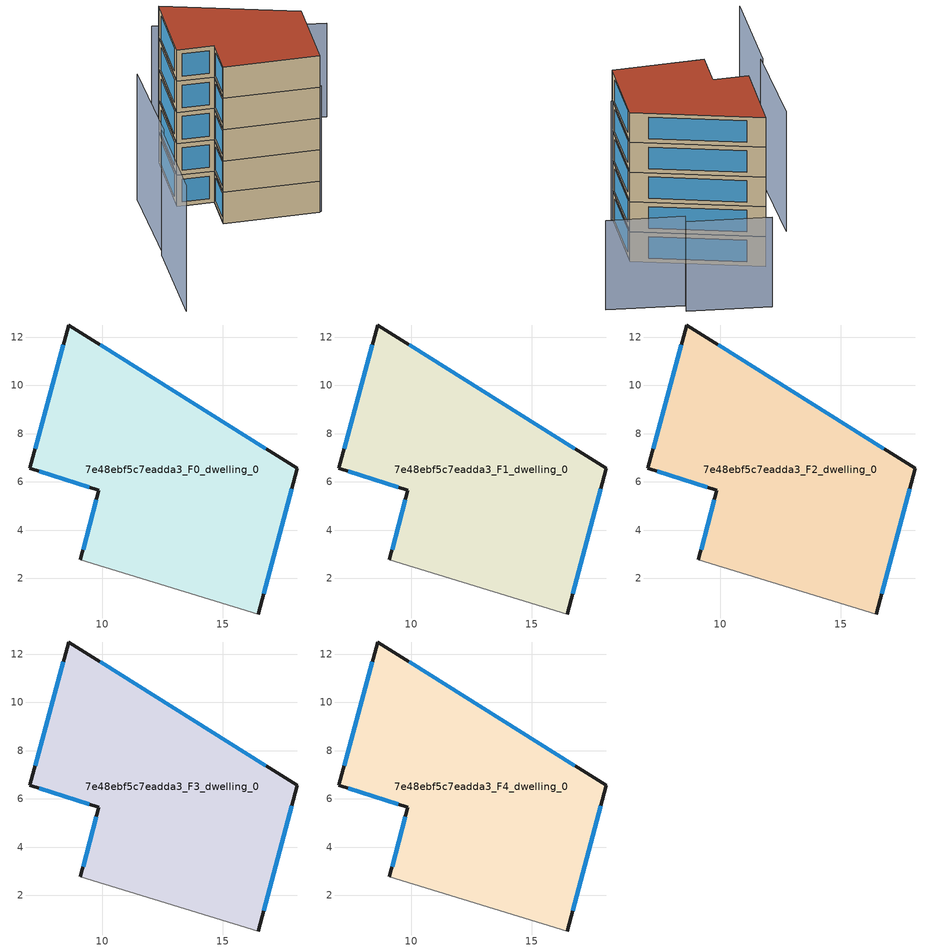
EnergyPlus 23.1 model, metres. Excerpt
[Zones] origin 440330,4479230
7e48ebf5c7eadda3_F0_dwelling_0
 floor ground (EU_floor_Construction): 18.09,6.55 16.47,0.52 9.1,2.78 9.86,5.66 6.99,6.55 8.61,12.5 z0
 wall outside (EU_wall_Construction): 16.47,0.52 18.09,6.55 8.61,12.5 6.99,6.55 9.86,5.66 9.1,2.78 z0:3
 wall adiabatic (EU_wall_Construction): 9.1,2.78 16.47,0.52 z0:3
 window (EU_Window_Construction): 16.77,7.38 9.92,11.68 / 16.7,1.36 17.87,5.72 / 9.75,5.26 9.2,3.17 / 7.39,6.43 9.46,5.78 / 8.38,11.68 7.22,7.38 z0.42:2.58
7e48ebf5c7eadda3_F1_dwelling_0
 floor to 7e48ebf5c7eadda3_F0_dwelling_0 (EU_floor_Construction): 18.09,6.55 16.47,0.52 9.1,2.78 9.86,5.66 6.99,6.55 8.61,12.5 z3
 wall outside (EU_wall_Construction): 16.47,0.52 18.09,6.55 8.61,12.5 6.99,6.55 9.86,5.66 9.1,2.78 z3:6
 wall adiabatic (EU_wall_Construction): 9.1,2.78 16.47,0.52 z3:6
 window (EU_Window_Construction): 16.77,7.38 9.92,11.68 / 16.7,1.36 17.87,5.72 / 9.75,5.26 9.2,3.17 / 7.39,6.43 9.46,5.78 / 8.38,11.68 7.22,7.38 z3.42:5.58
7e48ebf5c7eadda3_F2_dwelling_0
 floor to 7e48ebf5c7eadda3_F1_dwelling_0 (EU_floor_Construction): 18.09,6.55 16.47,0.52 9.1,2.78 9.86,5.66 6.99,6.55 8.61,12.5 z6
 wall outside (EU_wall_Construction): 16.47,0.52 18.09,6.55 8.61,12.5 6.99,6.55 9.86,5.66 9.1,2.78 z6:9
 wall adiabatic (EU_wall_Construction): 9.1,2.78 16.47,0.52 z6:9
 window (EU_Window_Construction): 16.77,7.38 9.92,11.68 / 16.7,1.36 17.87,5.72 / 9.75,5.26 9.2,3.17 / 7.39,6.43 9.46,5.78 / 8.38,11.68 7.22,7.38 z6.42:8.58
7e48ebf5c7eadda3_F3_dwelling_0
 floor to 7e48ebf5c7eadda3_F2_dwelling_0 (EU_floor_Construction): 18.09,6.55 16.47,0.52 9.1,2.78 9.86,5.66 6.99,6.55 8.61,12.5 z9
 wall outside (EU_wall_Construction): 16.47,0.52 18.09,6.55 8.61,12.5 6.99,6.55 9.86,5.66 9.1,2.78 z9:12
 wall adiabatic (EU_wall_Construction): 9.1,2.78 16.47,0.52 z9:12
 window (EU_Window_Construction): 16.77,7.38 9.92,11.68 / 16.7,1.36 17.87,5.72 / 9.75,5.26 9.2,3.17 / 7.39,6.43 9.46,5.78 / 8.38,11.68 7.22,7.38 z9.42:11.58
7e48ebf5c7eadda3_F4_dwelling_0
 floor to 7e48ebf5c7eadda3_F3_dwelling_0 (EU_floor_Construction): 18.09,6.55 16.47,0.52 9.1,2.78 9.86,5.66 6.99,6.55 8.61,12.5 z12
 wall outside (EU_wall_Construction): 16.47,0.52 18.09,6.55 8.61,12.5 6.99,6.55 9.86,5.66 9.1,2.78 z12:15
 wall adiabatic (EU_wall_Construction): 9.1,2.78 16.47,0.52 z12:15
 window (EU_Window_Construction): 16.77,7.38 9.92,11.68 / 16.7,1.36 17.87,5.72 / 9.75,5.26 9.2,3.17 / 7.39,6.43 9.46,5.78 / 8.38,11.68 7.22,7.38 z12.42:14.58
 roof outside (EU_roof_Construction): 16.47,0.52 18.09,6.55 8.61,12.5 6.99,6.55 9.86,5.66 9.1,2.78 z15
shading: 9.1,2.77 16.65,0.64 / 2.79,1.27 0.87,-6.3 / 4.72,8.85 2.94,1.23 z0:12; 23.13,11.7 17.11,14.3 / 17.4,14.98 10.86,17.81 z0:9
[Building]
EU S2 Campaign: North Axis=0; Terrain=City; Solar Distribution=FullExterior
[Site:Location]
Madrid: Latitude=40.5; Longitude=-3.5; Time Zone=1; Elevation=609
[SizingPeriod:WeatherFileDays]
AnnualSizingPeriod: Begin Month=1; Begin Day of Month=1; End Month=12; End Day of Month=31; Day of Week for Start Day=Monday; Use Weather File Daylight Saving Period=No; Use Weather File Rain and Snow Indicators=No
[MATERIAL]
EU_InternalMass_Material: Roughness=MediumRough; Thickness=0.1; Conductivity=1; Density=1800; Specific Heat=900; Thermal Absorptance=0.9; Solar Absorptance=0.7; Visible Absorptance=0.7
[MATERIAL:NOMASS] Roughness=MediumRough; Thermal Absorptance=0.9; Solar Absorptance=0.7; Visible Absorptance=0.7
Name | Thermal Resistance
EU_wall_NoMass | 1.60022
EU_roof_NoMass | 1.57597
EU_floor_NoMass | 0.470652
[WINDOWMATERIAL:SIMPLEGLAZINGSYSTEM]
EU_Window_SimpleGlazing: UFactor=3.28802; Solar Heat Gain Coefficient=0.85; Visible Transmittance=0.85
[CONSTRUCTION]
EU_wall_Construction: EU_wall_NoMass
EU_roof_Construction: EU_roof_NoMass
EU_floor_Construction: EU_floor_NoMass
EU_Window_Construction: EU_Window_SimpleGlazing
EU_InternalMass_Construction: EU_InternalMass_Material
[ZONE] Type=1; Multiplier=1; Ceiling Height=autocalculate; Volume=220.804; Floor Area=autocalculate; Part of Total Floor Area=Yes
7e48ebf5c7eadda3_F0_dwelling_0; 7e48ebf5c7eadda3_F1_dwelling_0; 7e48ebf5c7eadda3_F2_dwelling_0; 7e48ebf5c7eadda3_F3_dwelling_0; 7e48ebf5c7eadda3_F4_dwelling_0
[INTERNALMASS] Construction=EU_InternalMass_Construction; Surface Area=73.6013
Name | Zone or ZoneList
7e48ebf5c7eadda3_F0_dwelling_0_EU_InternalMass | 7e48ebf5c7eadda3_F0_dwelling_0
7e48ebf5c7eadda3_F1_dwelling_0_EU_InternalMass | 7e48ebf5c7eadda3_F1_dwelling_0
7e48ebf5c7eadda3_F2_dwelling_0_EU_InternalMass | 7e48ebf5c7eadda3_F2_dwelling_0
7e48ebf5c7eadda3_F3_dwelling_0_EU_InternalMass | 7e48ebf5c7eadda3_F3_dwelling_0
7e48ebf5c7eadda3_F4_dwelling_0_EU_InternalMass | 7e48ebf5c7eadda3_F4_dwelling_0
[OTHEREQUIPMENT] Fuel Type=Electricity; Design Level Calculation Method=Watts/Area; Power per Zone Floor Area=1; Fraction Latent=0; Fraction Radiant=0; Fraction Lost=0; Carbon Dioxide Generation Rate=0; EndUse Subcategory=EU_Step8_InternalGains
Name | Zone or ZoneList or Space or SpaceList | Schedule
EU_Step8_InternalGain_7e48ebf5c7eadda3_F0_dwelling_0_f000 | 7e48ebf5c7eadda3_F0_dwelling_0 | EU_Step8_GainSchedule_7e48ebf5c7eadda3_F0_dwelling_0_f000
EU_Step8_InternalGain_7e48ebf5c7eadda3_F1_dwelling_0_f000 | 7e48ebf5c7eadda3_F1_dwelling_0 | EU_Step8_GainSchedule_7e48ebf5c7eadda3_F1_dwelling_0_f000
EU_Step8_InternalGain_7e48ebf5c7eadda3_F2_dwelling_0_f000 | 7e48ebf5c7eadda3_F2_dwelling_0 | EU_Step8_GainSchedule_7e48ebf5c7eadda3_F2_dwelling_0_f000
EU_Step8_InternalGain_7e48ebf5c7eadda3_F3_dwelling_0_f000 | 7e48ebf5c7eadda3_F3_dwelling_0 | EU_Step8_GainSchedule_7e48ebf5c7eadda3_F3_dwelling_0_f000
EU_Step8_InternalGain_7e48ebf5c7eadda3_F4_dwelling_0_f000 | 7e48ebf5c7eadda3_F4_dwelling_0 | EU_Step8_GainSchedule_7e48ebf5c7eadda3_F4_dwelling_0_f000
[ZONEVENTILATION:DESIGNFLOWRATE] Schedule=EU_AlwaysOn; Design Flow Rate Calculation Method=AirChanges/Hour; Air Changes per Hour=0.480704; Ventilation Type=Natural; Fan Pressure Rise=0; Fan Total Efficiency=1; Constant Term Coefficient=1; Temperature Term Coefficient=0; Velocity Term Coefficient=0; Velocity Squared Term Coefficient=0; Minimum Indoor Temperature=-100; Maximum Indoor Temperature=100; Delta Temperature=-100; Minimum Outdoor Temperature=-100; Maximum Outdoor Temperature=100; Maximum Wind Speed=40
Name | Zone or ZoneList or Space or SpaceList
EU_ConstantAir_7e48ebf5c7eadda3_F0_dwelling_0 | 7e48ebf5c7eadda3_F0_dwelling_0
EU_ConstantAir_7e48ebf5c7eadda3_F1_dwelling_0 | 7e48ebf5c7eadda3_F1_dwelling_0
EU_ConstantAir_7e48ebf5c7eadda3_F2_dwelling_0 | 7e48ebf5c7eadda3_F2_dwelling_0
EU_ConstantAir_7e48ebf5c7eadda3_F3_dwelling_0 | 7e48ebf5c7eadda3_F3_dwelling_0
EU_ConstantAir_7e48ebf5c7eadda3_F4_dwelling_0 | 7e48ebf5c7eadda3_F4_dwelling_0
[HVACTEMPLATE:THERMOSTAT] Constant Heating Setpoint=20; Constant Cooling Setpoint=50
EU_HeatOnly_7e48ebf5c7eadda3_F0_dwelling_0; EU_HeatOnly_7e48ebf5c7eadda3_F1_dwelling_0; EU_HeatOnly_7e48ebf5c7eadda3_F2_dwelling_0; EU_HeatOnly_7e48ebf5c7eadda3_F3_dwelling_0; EU_HeatOnly_7e48ebf5c7eadda3_F4_dwelling_0
[HVACTEMPLATE:ZONE:IDEALLOADSAIRSYSTEM] System Availability Schedule=EU_AlwaysOn; Maximum Heating Supply Air Temperature=50; Minimum Cooling Supply Air Temperature=13; Maximum Heating Supply Air Humidity Ratio=0.0156; Minimum Cooling Supply Air Humidity Ratio=0.0077; Heating Limit=NoLimit; Cooling Limit=NoLimit; Heating Availability Schedule=EU_AlwaysOn; Cooling Availability Schedule=EU_CoolingOff; Dehumidification Control Type=ConstantSensibleHeatRatio; Cooling Sensible Heat Ratio=0.7; Dehumidification Setpoint=60; Humidification Control Type=None; Humidification Setpoint=30; Outdoor Air Method=None; Outdoor Air Flow Rate per Person=0.00944; Outdoor Air Flow Rate per Zone Floor Area=0; Outdoor Air Flow Rate per Zone=0; Demand Controlled Ventilation Type=None; Outdoor Air Economizer Type=NoEconomizer; Heat Recovery Type=None; Sensible Heat Recovery Effectiveness=0.7; Latent Heat Recovery Effectiveness=0.65
Name | Template Thermostat
7e48ebf5c7eadda3_F0_dwelling_0 | EU_HeatOnly_7e48ebf5c7eadda3_F0_dwelling_0
7e48ebf5c7eadda3_F1_dwelling_0 | EU_HeatOnly_7e48ebf5c7eadda3_F1_dwelling_0
7e48ebf5c7eadda3_F2_dwelling_0 | EU_HeatOnly_7e48ebf5c7eadda3_F2_dwelling_0
7e48ebf5c7eadda3_F3_dwelling_0 | EU_HeatOnly_7e48ebf5c7eadda3_F3_dwelling_0
7e48ebf5c7eadda3_F4_dwelling_0 | EU_HeatOnly_7e48ebf5c7eadda3_F4_dwelling_0
[SIZING:ZONE] Zone Cooling Design Supply Air Temperature Input Method=SupplyAirTemperature; Zone Cooling Design Supply Air Temperature=13; Zone Heating Design Supply Air Temperature Input Method=SupplyAirTemperature; Zone Heating Design Supply Air Temperature=50; Zone Cooling Design Supply Air Humidity Ratio=0.008; Zone Heating Design Supply Air Humidity Ratio=0.008; Cooling Design Air Flow Method=DesignDay; Cooling Design Air Flow Rate=0; Cooling Minimum Air Flow per Zone Floor Area=0.000762; Cooling Minimum Air Flow=0; Cooling Minimum Air Flow Fraction=0.2; Heating Design Air Flow Method=DesignDay; Heating Design Air Flow Rate=0; Heating Maximum Air Flow per Zone Floor Area=0.002032; Heating Maximum Air Flow=0.141576; Heating Maximum Air Flow Fraction=0.3; Account for Dedicated Outdoor Air System=No; Dedicated Outdoor Air System Control Strategy=NeutralSupplyAir; Dedicated Outdoor Air Low Setpoint Temperature for Design=autosize; Dedicated Outdoor Air High Setpoint Temperature for Design=autosize; Zone Load Sizing Method=Sensible Load Only No Latent Load; Zone Latent Cooling Design Supply Air Humidity Ratio Input Method=HumidityRatioDifference; Zone Cooling Design Supply Air Humidity Ratio Difference=0.005; Zone Latent Heating Design Supply Air Humidity Ratio Input Method=HumidityRatioDifference; Zone Humidification Design Supply Air Humidity Ratio Difference=0.005
7e48ebf5c7eadda3_F0_dwelling_0; 7e48ebf5c7eadda3_F1_dwelling_0; 7e48ebf5c7eadda3_F2_dwelling_0; 7e48ebf5c7eadda3_F3_dwelling_0; 7e48ebf5c7eadda3_F4_dwelling_0
[SCHEDULE:CONSTANT]
Name | Hourly Value
EU_AlwaysOn | 1
EU_CoolingOff | 0
[SCHEDULE:FILE] Column Number=1; Rows to Skip at Top=0; Number of Hours of Data=8760; Column Separator=Comma; Interpolate to Timestep=No; Minutes per Item=60; Adjust Schedule for Daylight Savings=Yes
Name | File
EU_Step8_GainSchedule_7e48ebf5c7eadda3_F0_dwelling_0_f000 | ../../schedules/7e48ebf5c7eadda3/7e48ebf5c7eadda3_F0_dwelling_0_f000_gain.csv
EU_Step8_GainSchedule_7e48ebf5c7eadda3_F1_dwelling_0_f000 | ../../schedules/7e48ebf5c7eadda3/7e48ebf5c7eadda3_F1_dwelling_0_f000_gain.csv
EU_Step8_GainSchedule_7e48ebf5c7eadda3_F2_dwelling_0_f000 | ../../schedules/7e48ebf5c7eadda3/7e48ebf5c7eadda3_F2_dwelling_0_f000_gain.csv
EU_Step8_GainSchedule_7e48ebf5c7eadda3_F3_dwelling_0_f000 | ../../schedules/7e48ebf5c7eadda3/7e48ebf5c7eadda3_F3_dwelling_0_f000_gain.csv
EU_Step8_GainSchedule_7e48ebf5c7eadda3_F4_dwelling_0_f000 | ../../schedules/7e48ebf5c7eadda3/7e48ebf5c7eadda3_F4_dwelling_0_f000_gain.csv
